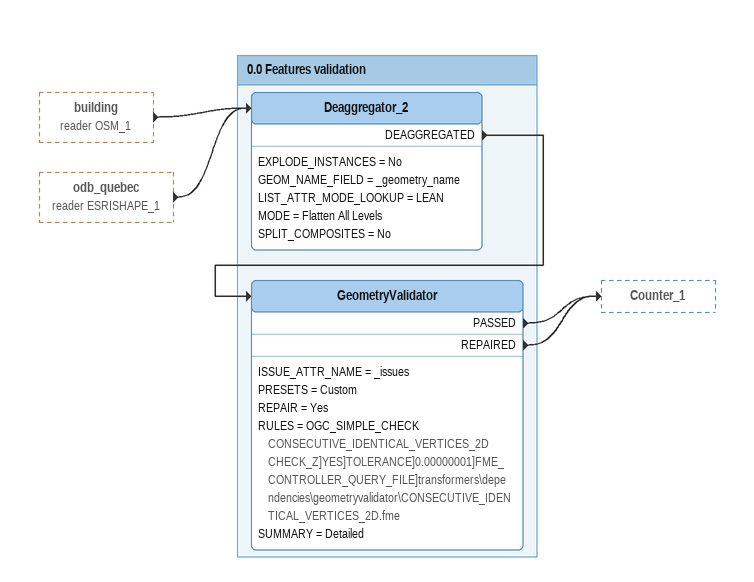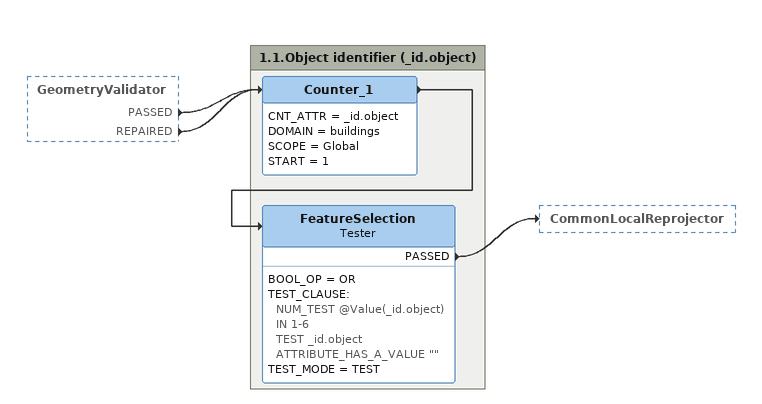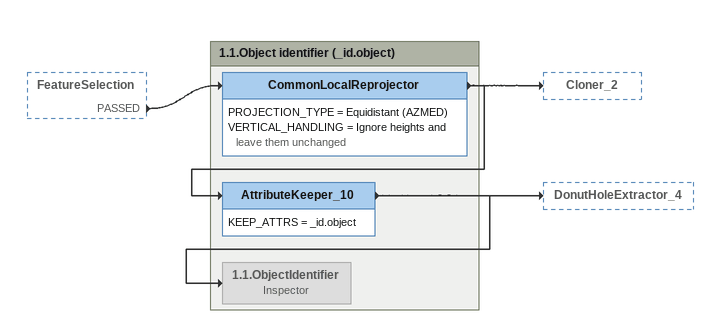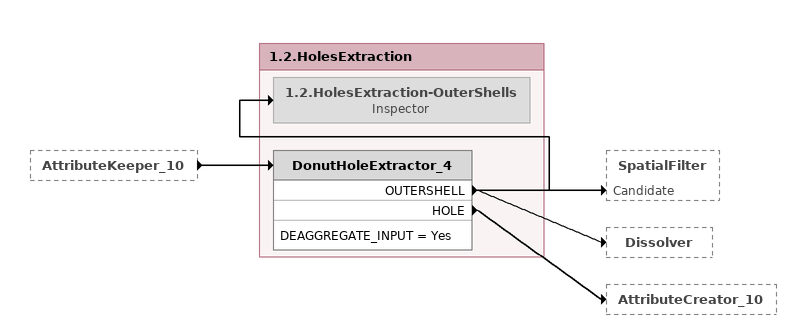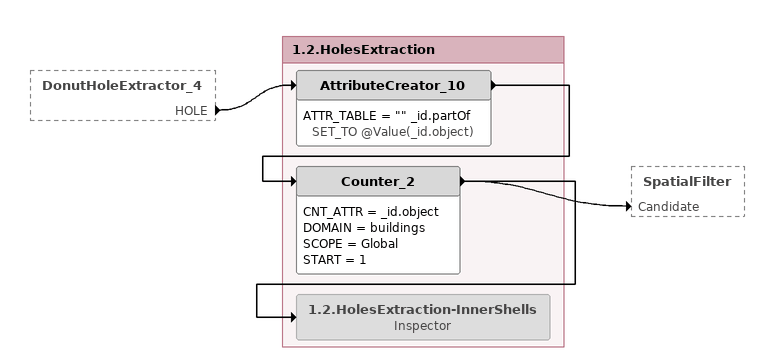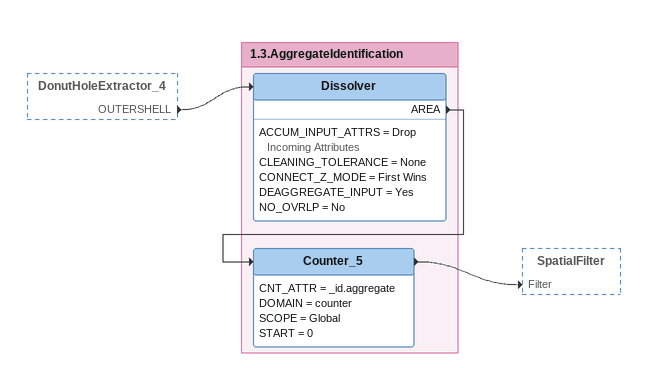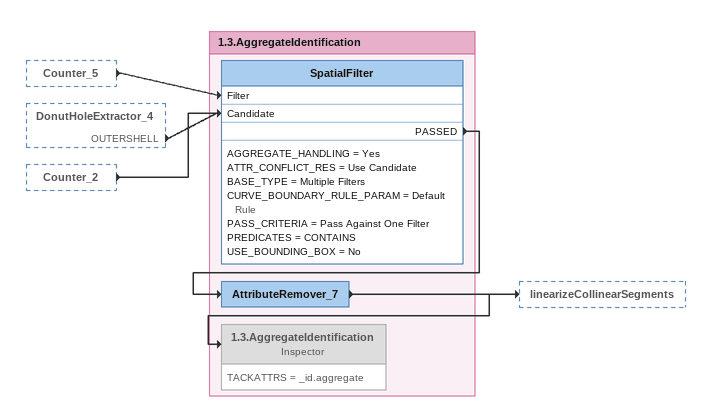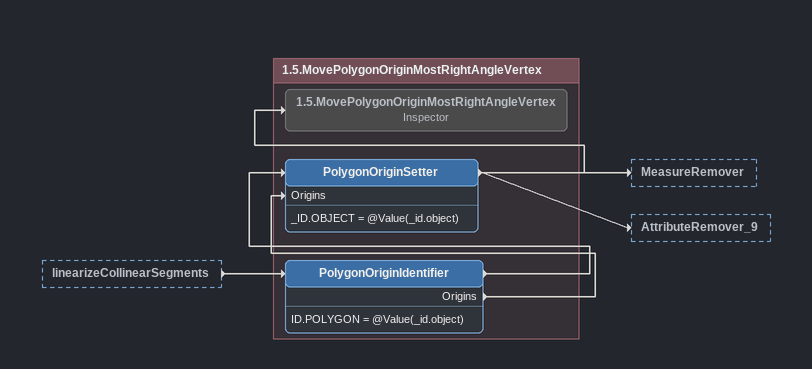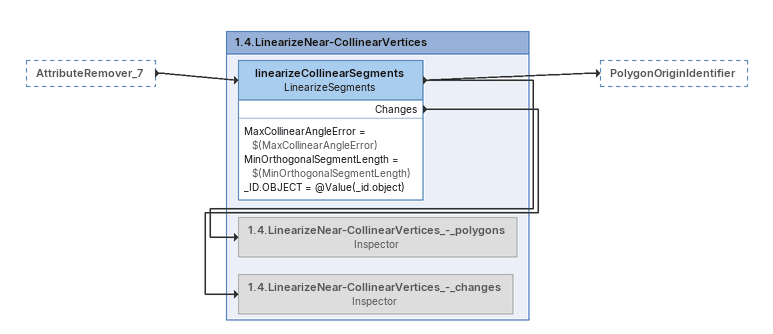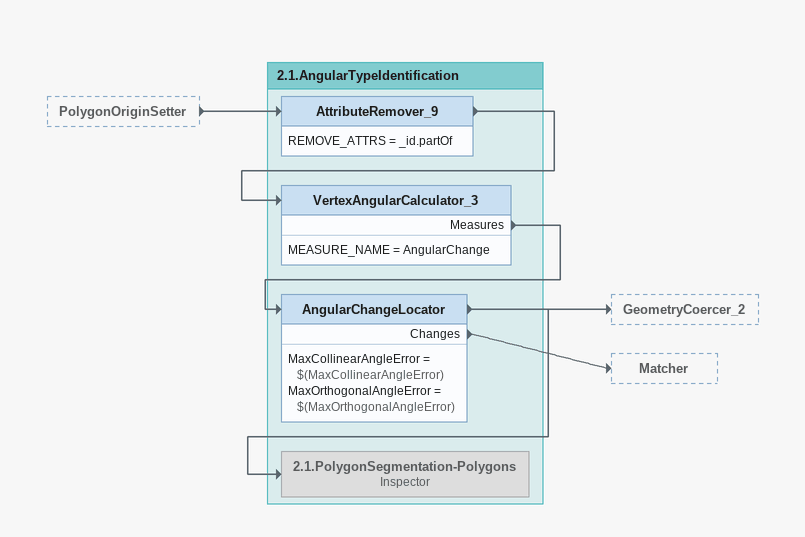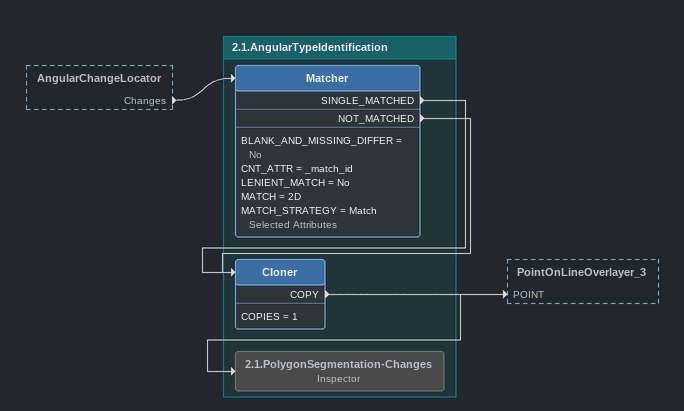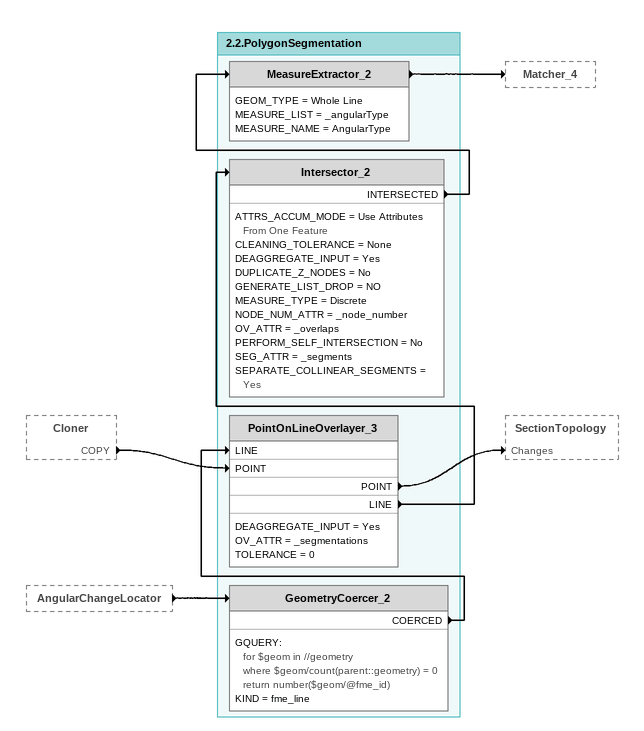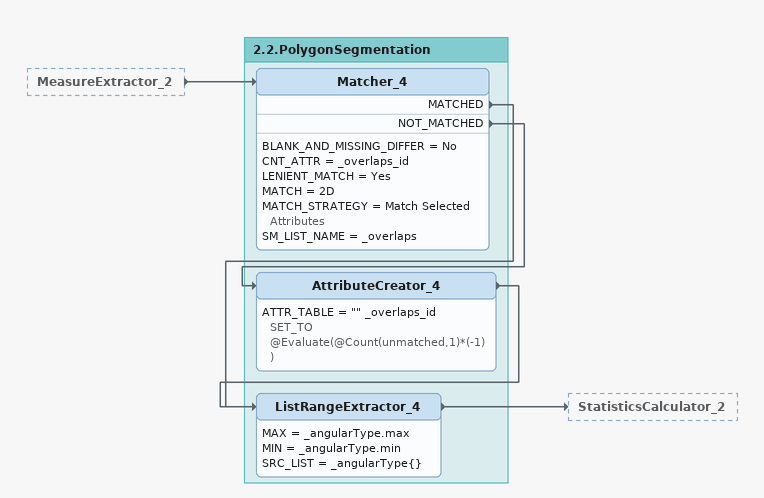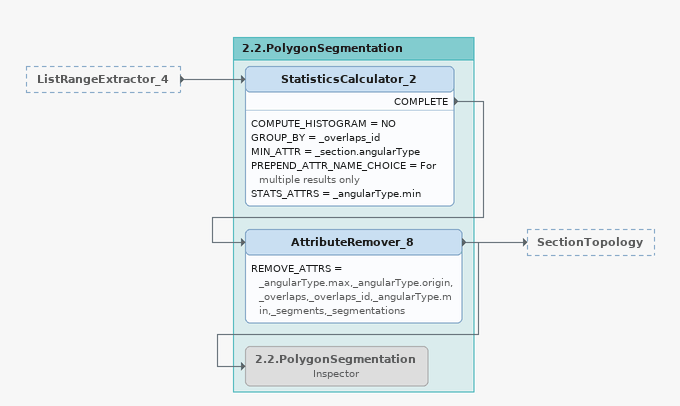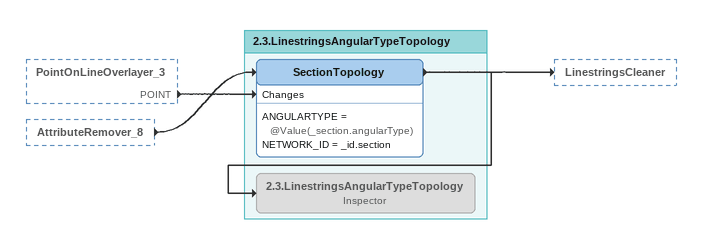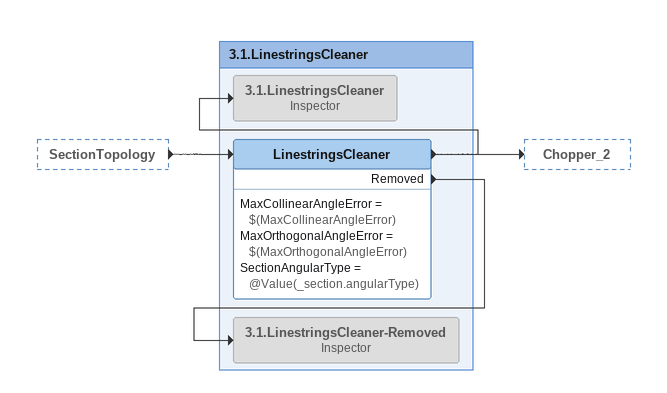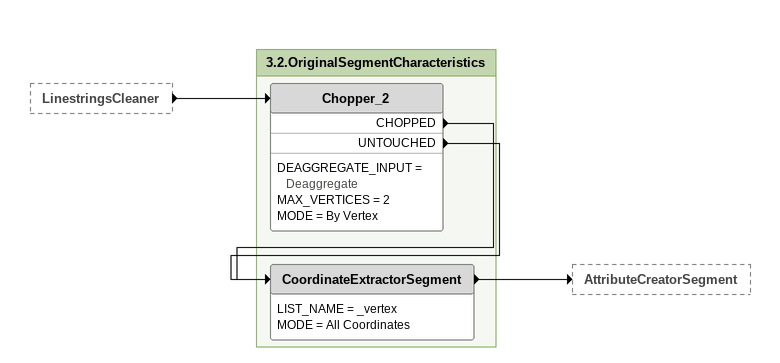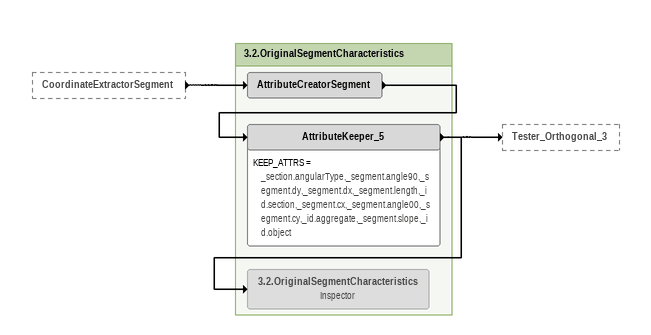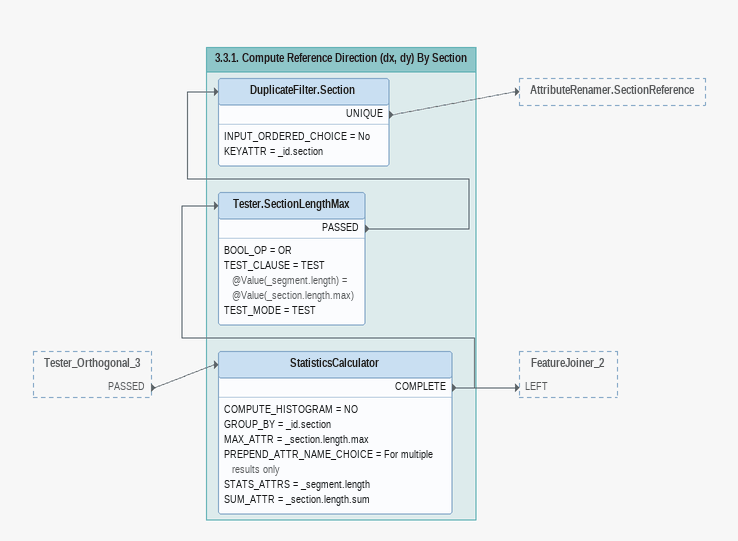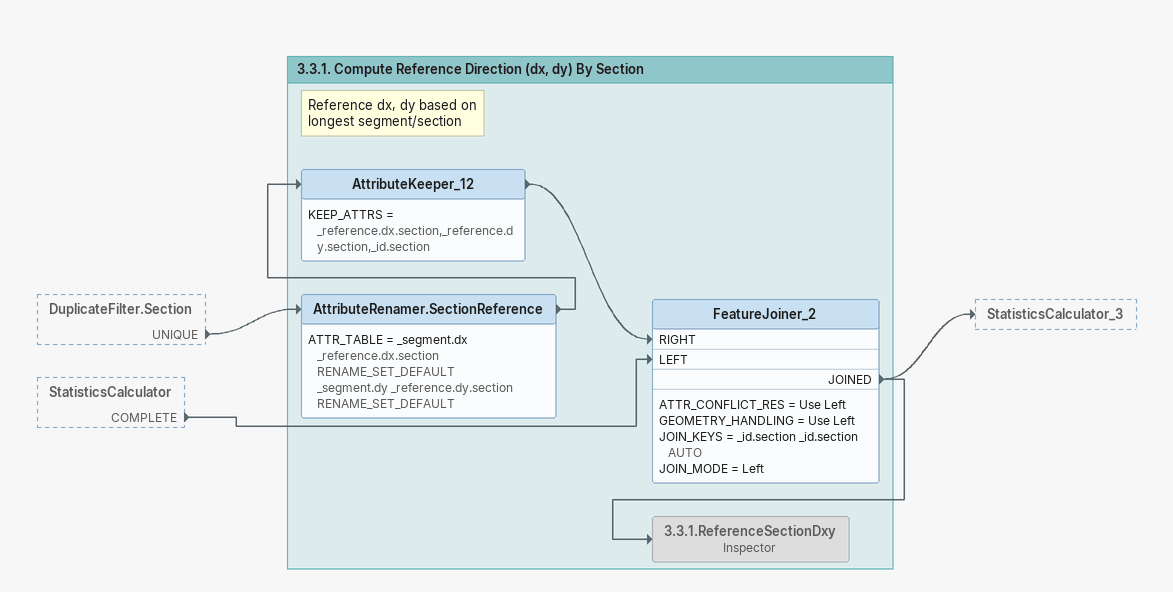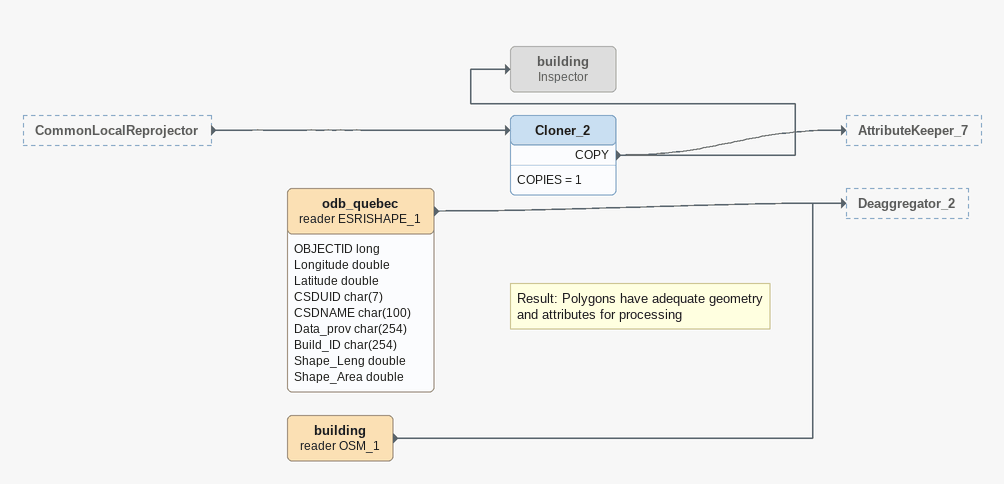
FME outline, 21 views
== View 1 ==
building (reader OSM_1) [outside]
    -> Deaggregator_2
odb_quebec (reader ESRISHAPE_1) [outside]
    -> Deaggregator_2

Bookmark: 0.0 Features validation
Deaggregator_2
    EXPLODE_INSTANCES = No
    GEOM_NAME_FIELD = _geometry_name
    LIST_ATTR_MODE_LOOKUP = LEAN
    MODE = Flatten All Levels
    SPLIT_COMPOSITES = No
    DEAGGREGATED -> GeometryValidator
GeometryValidator
    ISSUE_ATTR_NAME = _issues
    PRESETS = Custom
    REPAIR = Yes
    RULES = OGC_SIMPLE_CHECK  CONSECUTIVE_IDENTICAL_VERTICES_2D CHECK_Z]YES]TOLERANCE]0.00000001]FME_CONTROLLER_QUERY_FILE]transformers\dependencies\geometryvalidator\CONSECUTIVE_IDENTICAL_VERTICES_2D.fme
    SUMMARY = Detailed
    PASSED -> Counter_1
    REPAIRED -> Counter_1

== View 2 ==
GeometryValidator [outside]
    PASSED -> Counter_1
    REPAIRED -> Counter_1

Bookmark: 1.1.Object identifier (_id.object)
Counter_1
    CNT_ATTR = _id.object
    DOMAIN = buildings
    SCOPE = Global
    START = 1
    -> FeatureSelection
FeatureSelection: Tester
    BOOL_OP = OR
    TEST_CLAUSE:
      NUM_TEST @Value(_id.object) IN 1-6
      TEST _id.object ATTRIBUTE_HAS_A_VALUE ""
    TEST_MODE = TEST
    PASSED -> CommonLocalReprojector

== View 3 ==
FeatureSelection [outside]
    PASSED -> CommonLocalReprojector

Bookmark: 1.1.Object identifier (_id.object)
CommonLocalReprojector
    PROJECTION_TYPE = Equidistant (AZMED)
    VERTICAL_HANDLING = Ignore heights and leave them unchanged
    -> AttributeKeeper_10
    -> Cloner_2
AttributeKeeper_10
    KEEP_ATTRS = _id.object
    -> 1.1.ObjectIdentifier
    -> DonutHoleExtractor_4
1.1.ObjectIdentifier: Inspector [off]

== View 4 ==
AttributeKeeper_10 [outside]
    -> DonutHoleExtractor_4

Bookmark: 1.2.HolesExtraction
DonutHoleExtractor_4
    DEAGGREGATE_INPUT = Yes
    OUTERSHELL -> SpatialFilter [Candidate]
    OUTERSHELL -> 1.2.HolesExtraction-OuterShells
    OUTERSHELL -> Dissolver
    HOLE -> AttributeCreator_10
1.2.HolesExtraction-OuterShells: Inspector [off]

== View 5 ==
DonutHoleExtractor_4 [outside]
    HOLE -> AttributeCreator_10

Bookmark: 1.2.HolesExtraction
AttributeCreator_10
    ATTR_TABLE = "" _id.partOf SET_TO @Value(_id.object)
    -> Counter_2
Counter_2
    CNT_ATTR = _id.object
    DOMAIN = buildings
    SCOPE = Global
    START = 1
    -> SpatialFilter [Candidate]
    -> 1.2.HolesExtraction-InnerShells
1.2.HolesExtraction-InnerShells: Inspector [off]

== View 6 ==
DonutHoleExtractor_4 [outside]
    OUTERSHELL -> Dissolver

Bookmark: 1.3.AggregateIdentification
Dissolver
    ACCUM_INPUT_ATTRS = Drop Incoming Attributes
    CLEANING_TOLERANCE = None
    CONNECT_Z_MODE = First Wins
    DEAGGREGATE_INPUT = Yes
    NO_OVRLP = No
    AREA -> Counter_5
Counter_5
    CNT_ATTR = _id.aggregate
    DOMAIN = counter
    SCOPE = Global
    START = 0
    -> SpatialFilter [Filter]

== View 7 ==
Counter_5 [outside]
    -> SpatialFilter [Filter]
DonutHoleExtractor_4 [outside]
    OUTERSHELL -> SpatialFilter [Candidate]
Counter_2 [outside]
    -> SpatialFilter [Candidate]

Bookmark: 1.3.AggregateIdentification
SpatialFilter
    AGGREGATE_HANDLING = Yes
    ATTR_CONFLICT_RES = Use Candidate
    BASE_TYPE = Multiple Filters
    CURVE_BOUNDARY_RULE_PARAM = Default Rule
    PASS_CRITERIA = Pass Against One Filter
    PREDICATES = CONTAINS
    USE_BOUNDING_BOX = No
    PASSED -> AttributeRemover_7
AttributeRemover_7
    -> linearizeCollinearSegments
    -> 1.3.AggregateIdentification
1.3.AggregateIdentification: Inspector [off]
    TACKATTRS = _id.aggregate

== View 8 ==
linearizeCollinearSegments [outside]
    -> PolygonOriginIdentifier

Bookmark: 1.5.MovePolygonOriginMostRightAngleVertex
PolygonOriginIdentifier
    ID.POLYGON = @Value(_id.object)
    -> PolygonOriginSetter
    Origins -> PolygonOriginSetter [Origins]
PolygonOriginSetter
    _ID.OBJECT = @Value(_id.object)
    -> 1.5.MovePolygonOriginMostRightAngleVertex
    -> MeasureRemover
    -> AttributeRemover_9
1.5.MovePolygonOriginMostRightAngleVertex: Inspector [off]

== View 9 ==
AttributeRemover_7 [outside]
    -> linearizeCollinearSegments

Bookmark: 1.4.LinearizeNear-CollinearVertices
linearizeCollinearSegments: LinearizeSegments
    MaxCollinearAngleError = $(MaxCollinearAngleError)
    MinOrthogonalSegmentLength = $(MinOrthogonalSegmentLength)
    _ID.OBJECT = @Value(_id.object)
    -> 1.4.LinearizeNear-CollinearVertices_-_polygons
    -> PolygonOriginIdentifier
    Changes -> 1.4.LinearizeNear-CollinearVertices_-_changes
1.4.LinearizeNear-CollinearVertices_-_polygons: Inspector [off]
1.4.LinearizeNear-CollinearVertices_-_changes: Inspector [off]

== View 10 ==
PolygonOriginSetter [outside]
    -> AttributeRemover_9

Bookmark: 2.1.AngularTypeIdentification
AttributeRemover_9
    REMOVE_ATTRS = _id.partOf
    -> VertexAngularCalculator_3
VertexAngularCalculator_3
    MEASURE_NAME = AngularChange
    Measures -> AngularChangeLocator
AngularChangeLocator
    MaxCollinearAngleError = $(MaxCollinearAngleError)
    MaxOrthogonalAngleError = $(MaxOrthogonalAngleError)
    -> GeometryCoercer_2
    -> 2.1.PolygonSegmentation-Polygons
    Changes -> Matcher
2.1.PolygonSegmentation-Polygons: Inspector [off]

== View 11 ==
AngularChangeLocator [outside]
    Changes -> Matcher

Bookmark: 2.1.AngularTypeIdentification
Matcher
    BLANK_AND_MISSING_DIFFER = No
    CNT_ATTR = _match_id
    LENIENT_MATCH = No
    MATCH = 2D
    MATCH_STRATEGY = Match Selected Attributes
    SINGLE_MATCHED -> Cloner
    NOT_MATCHED -> Cloner
Cloner
    COPIES = 1
    COPY -> 2.1.PolygonSegmentation-Changes
    COPY -> PointOnLineOverlayer_3 [POINT]
2.1.PolygonSegmentation-Changes: Inspector [off]

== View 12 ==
Cloner [outside]
    COPY -> PointOnLineOverlayer_3 [POINT]
AngularChangeLocator [outside]
    -> GeometryCoercer_2

Bookmark: 2.2.PolygonSegmentation
GeometryCoercer_2
    GQUERY:
      for $geom in //geometry
      where $geom/count(parent::geometry) = 0
      return number($geom/@fme_id)
    KIND = fme_line
    COERCED -> PointOnLineOverlayer_3 [LINE]
PointOnLineOverlayer_3
    DEAGGREGATE_INPUT = Yes
    OV_ATTR = _segmentations
    TOLERANCE = 0
    POINT -> SectionTopology [Changes]
    LINE -> Intersector_2
Intersector_2
    ATTRS_ACCUM_MODE = Use Attributes From One Feature
    CLEANING_TOLERANCE = None
    DEAGGREGATE_INPUT = Yes
    DUPLICATE_Z_NODES = No
    GENERATE_LIST_DROP = NO
    MEASURE_TYPE = Discrete
    NODE_NUM_ATTR = _node_number
    OV_ATTR = _overlaps
    PERFORM_SELF_INTERSECTION = No
    SEG_ATTR = _segments
    SEPARATE_COLLINEAR_SEGMENTS = Yes
    INTERSECTED -> MeasureExtractor_2
MeasureExtractor_2
    GEOM_TYPE = Whole Line
    MEASURE_LIST = _angularType
    MEASURE_NAME = AngularType
    -> Matcher_4

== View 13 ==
MeasureExtractor_2 [outside]
    -> Matcher_4

Bookmark: 2.2.PolygonSegmentation
Matcher_4
    BLANK_AND_MISSING_DIFFER = No
    CNT_ATTR = _overlaps_id
    LENIENT_MATCH = Yes
    MATCH = 2D
    MATCH_STRATEGY = Match Selected Attributes
    SM_LIST_NAME = _overlaps
    MATCHED -> ListRangeExtractor_4
    NOT_MATCHED -> AttributeCreator_4
AttributeCreator_4
    ATTR_TABLE = "" _overlaps_id SET_TO @Evaluate(@Count(unmatched,1)*(-1))
    -> ListRangeExtractor_4
ListRangeExtractor_4
    MAX = _angularType.max
    MIN = _angularType.min
    SRC_LIST = _angularType{}
    -> StatisticsCalculator_2

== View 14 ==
ListRangeExtractor_4 [outside]
    -> StatisticsCalculator_2

Bookmark: 2.2.PolygonSegmentation
StatisticsCalculator_2
    COMPUTE_HISTOGRAM = NO
    GROUP_BY = _overlaps_id
    MIN_ATTR = _section.angularType
    PREPEND_ATTR_NAME_CHOICE = For multiple results only
    STATS_ATTRS = _angularType.min
    COMPLETE -> AttributeRemover_8
AttributeRemover_8
    REMOVE_ATTRS = _angularType.max,_angularType.origin,_overlaps,_overlaps_id,_angularType.min,_segments,_segmentations
    -> SectionTopology
    -> 2.2.PolygonSegmentation
2.2.PolygonSegmentation: Inspector [off]

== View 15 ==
PointOnLineOverlayer_3 [outside]
    POINT -> SectionTopology [Changes]
AttributeRemover_8 [outside]
    -> SectionTopology

Bookmark: 2.3.LinestringsAngularTypeTopology
SectionTopology
    ANGULARTYPE = @Value(_section.angularType)
    NETWORK_ID = _id.section
    -> LinestringsCleaner
    -> 2.3.LinestringsAngularTypeTopology
2.3.LinestringsAngularTypeTopology: Inspector [off]

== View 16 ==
SectionTopology [outside]
    -> LinestringsCleaner

Bookmark: 3.1.LinestringsCleaner
LinestringsCleaner
    MaxCollinearAngleError = $(MaxCollinearAngleError)
    MaxOrthogonalAngleError = $(MaxOrthogonalAngleError)
    SectionAngularType = @Value(_section.angularType)
    -> 3.1.LinestringsCleaner
    -> Chopper_2
    Removed -> 3.1.LinestringsCleaner-Removed
3.1.LinestringsCleaner: Inspector [off]
3.1.LinestringsCleaner-Removed: Inspector [off]

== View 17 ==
LinestringsCleaner [outside]
    -> Chopper_2

Bookmark: 3.2.OriginalSegmentCharacteristics
Chopper_2
    DEAGGREGATE_INPUT = Deaggregate
    MAX_VERTICES = 2
    MODE = By Vertex
    CHOPPED -> CoordinateExtractorSegment
    UNTOUCHED -> CoordinateExtractorSegment
CoordinateExtractorSegment
    LIST_NAME = _vertex
    MODE = All Coordinates
    -> AttributeCreatorSegment

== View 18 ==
CoordinateExtractorSegment [outside]
    -> AttributeCreatorSegment

Bookmark: 3.2.OriginalSegmentCharacteristics
AttributeCreatorSegment
    -> AttributeKeeper_5
AttributeKeeper_5
    KEEP_ATTRS = _section.angularType,_segment.angle90,_segment.dy,_segment.dx,_segment.length,_id.section,_segment.cx,_segment.angle00,_segment.cy,_id.aggregate,_segment.slope,_id.object
    -> Tester_Orthogonal_3
    -> 3.2.OriginalSegmentCharacteristics
3.2.OriginalSegmentCharacteristics: Inspector [off]

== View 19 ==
Tester_Orthogonal_3 [outside]
    PASSED -> StatisticsCalculator

Bookmark: 3.3.1. Compute Reference Direction (dx, dy) By Section
StatisticsCalculator
    COMPUTE_HISTOGRAM = NO
    GROUP_BY = _id.section
    MAX_ATTR = _section.length.max
    PREPEND_ATTR_NAME_CHOICE = For multiple results only
    STATS_ATTRS = _segment.length
    SUM_ATTR = _section.length.sum
    COMPLETE -> FeatureJoiner_2 [LEFT]
    COMPLETE -> Tester.SectionLengthMax
Tester.SectionLengthMax
    BOOL_OP = OR
    TEST_CLAUSE = TEST @Value(_segment.length) = @Value(_section.length.max)
    TEST_MODE = TEST
    PASSED -> DuplicateFilter.Section
DuplicateFilter.Section
    INPUT_ORDERED_CHOICE = No
    KEYATTR = _id.section
    UNIQUE -> AttributeRenamer.SectionReference

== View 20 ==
DuplicateFilter.Section [outside]
    UNIQUE -> AttributeRenamer.SectionReference
StatisticsCalculator [outside]
    COMPLETE -> FeatureJoiner_2 [LEFT]

Bookmark: 3.3.1. Compute Reference Direction (dx, dy) By Section
AttributeRenamer.SectionReference
    ATTR_TABLE = _segment.dx _reference.dx.section RENAME_SET_DEFAULT  _segment.dy _reference.dy.section RENAME_SET_DEFAULT
    -> AttributeKeeper_12
Note: Reference dx, dy based on longest segment/section
AttributeKeeper_12
    KEEP_ATTRS = _reference.dx.section,_reference.dy.section,_id.section
    -> FeatureJoiner_2 [RIGHT]
FeatureJoiner_2
    ATTR_CONFLICT_RES = Use Left
    GEOMETRY_HANDLING = Use Left
    JOIN_KEYS = _id.section _id.section AUTO
    JOIN_MODE = Left
    JOINED -> StatisticsCalculator_3
    JOINED -> 3.3.1.ReferenceSectionDxy
3.3.1.ReferenceSectionDxy: Inspector [off]

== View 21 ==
CommonLocalReprojector [outside]
    -> Cloner_2
odb_quebec (reader ESRISHAPE_1)
    attributes: OBJECTID long, Longitude double, Latitude double, CSDUID char(7), CSDNAME char(100), Data_prov char(254), Build_ID char(254), Shape_Leng double, Shape_Area double
    -> Deaggregator_2
building (reader OSM_1)
    -> Deaggregator_2
Note: Result: Polygons have adequate geometry and attributes for processing
Cloner_2
    COPIES = 1
    COPY -> building
    COPY -> AttributeKeeper_7
building: Inspector [off]
